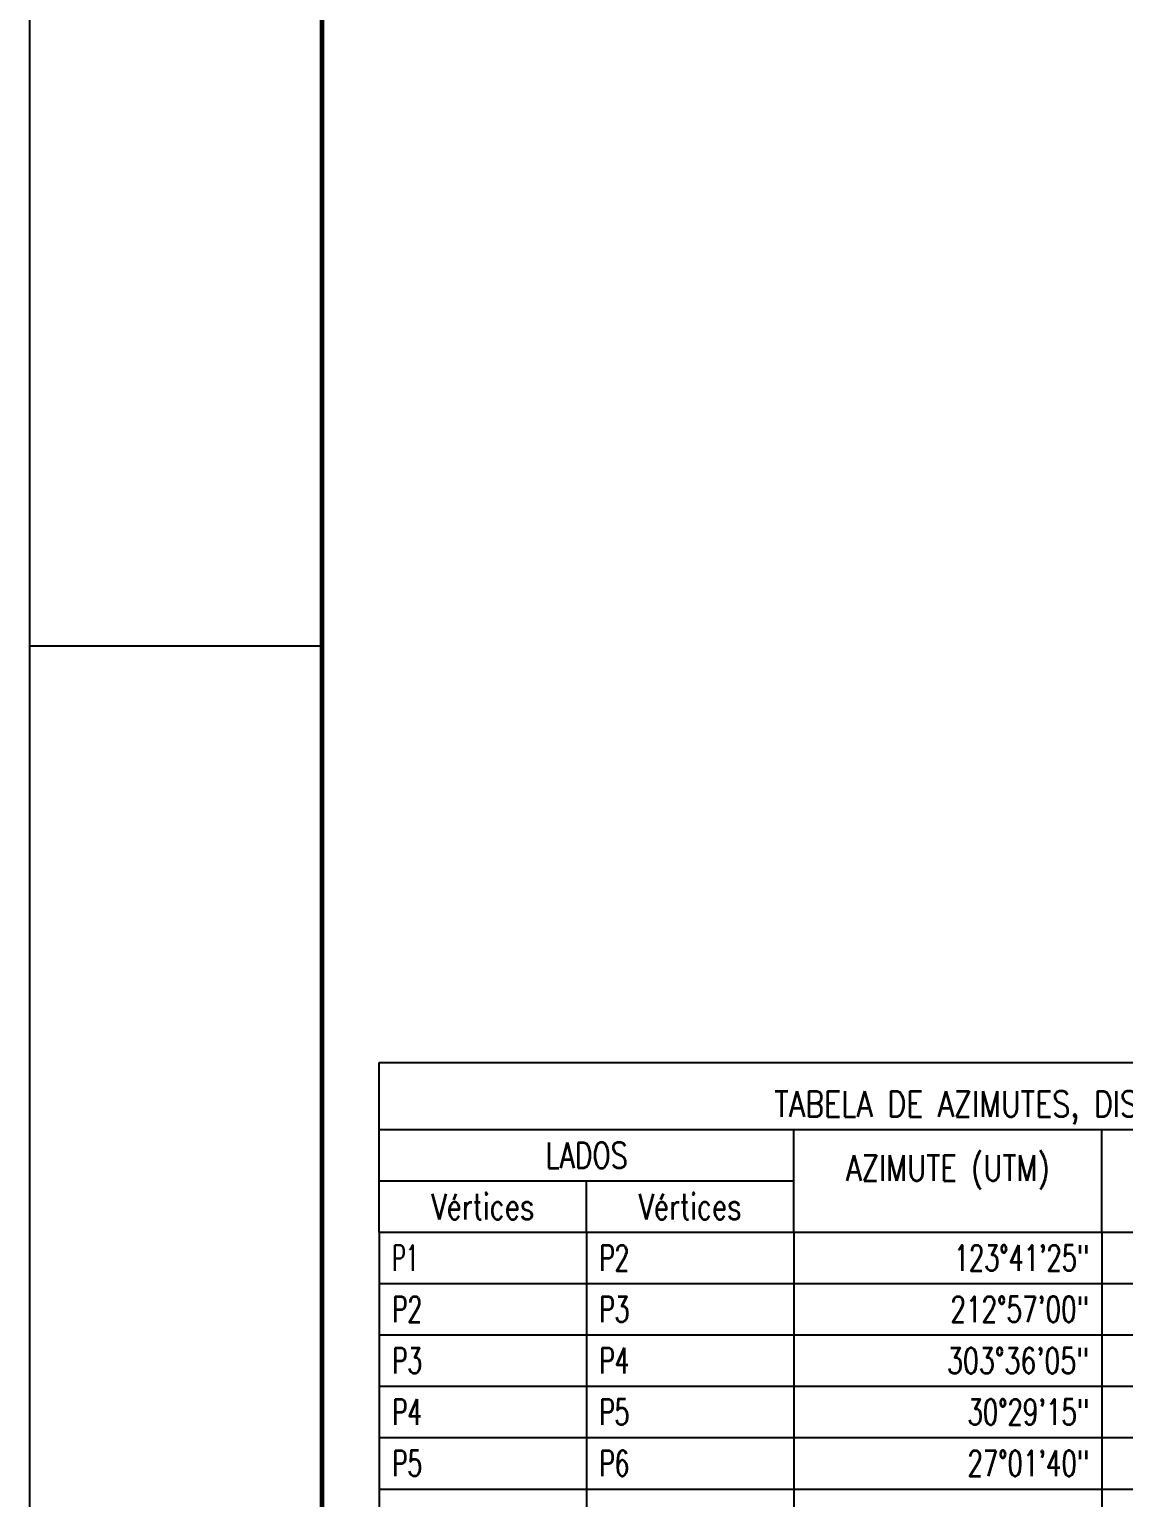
# Model space of a CAD drawing. Header units: millimetres. Extents: x 213327 to 525909, y -6334 to 157033.
# Drawn here: x 213327 to 232025, y 36172 to 61273 of the extents above; entities that cross this region are included whole.
import ezdxf
from ezdxf.enums import TextEntityAlignment as Align

# ---------------------------------------------------------------- set-up
doc = ezdxf.new("R2010")
doc.units = ezdxf.units.MM
doc.linetypes.add('CONTINUO', pattern=[0])
doc.layers.add('Arq-texto', color=2, linetype='Continuous')
doc.layers.add('Arq_formato', color=7, linetype='Continuous')
doc.styles.add('SIMPLEX', font='simplex', dxfattribs={"height": 0.2})

msp = doc.modelspace()

# ---------------------------------------------------------------- linework, layer by layer
at = {"layer": 'Arq-texto', "color": 7, "linetype": 'CONTINUO'}
for points in [[(219305.41, 43612.53, 1273.36), (245174, 43612.53, 1273.36)], [(219305.41, 40708.93, 1971.29), (219305.41, 43612.53, 1273.36)], [(219305.41, 42464.72, 1971.29), (245174, 42464.72, 1971.29)], [(226387.08, 40708.93, 1971.29), (226387.08, 42464.72, 1971.29)], [(231654.44, 40708.93, 1971.29), (231654.44, 42464.72, 1971.29)], [(219305.41, 41586.83, 1971.29), (226387.08, 41586.83, 1971.29)], [(222846.24, 40708.93, 1971.29), (222846.24, 41586.83, 1971.29)], [(219305.41, 40708.93, 1971.29), (245174, 40708.93, 1971.29)], [(219305.41, 40708.93, 1971.29), (245174, 40708.93, 1971.29)], [(219305.41, 40708.93, 1971.29), (219305.41, 24028.96, 1971.29)], [(222846.24, 40708.93, 1971.29), (222846.24, 24028.96, 1971.29)], [(226387.08, 40708.93, 1971.29), (226387.08, 24028.96, 1971.29)], [(231654.44, 40708.93, 1971.29), (231654.44, 24028.96, 1971.29)], [(219305.41, 39831.04, 1971.29), (245174, 39831.04, 1971.29)], [(219305.41, 38953.15, 1971.29), (245174, 38953.15, 1971.29)], [(219305.41, 38075.25, 1971.29), (245174, 38075.25, 1971.29)], [(219305.41, 37197.36, 1971.29), (245174, 37197.36, 1971.29)], [(219305.41, 36319.47, 1971.29), (245174, 36319.47, 1971.29)]]:
    msp.add_polyline3d(points, dxfattribs=at)
at = {"layer": 'Arq_formato', "linetype": 'Continuous'}
for p, q in [((213326.81, 121029.06), (213326.81, 21029.06)), ((218326.81, 50729.05), (213326.81, 50729.05))]:
    msp.add_line(p, q, dxfattribs=at)
at = {"layer": 'Arq_formato', "linetype": 'Continuous', "const_width": 80}
msp.add_lwpolyline([(411326.81, 119029.06), (218326.81, 119029.06), (218326.81, 23029.06), (411326.81, 23029.06), (411326.81, 119029.06)], dxfattribs=at)

# ---------------------------------------------------------------- texts
at = {"layer": 'Arq-texto', "color": 7, "style": 'SIMPLEX'}
for s, height, width, p, p2 in [('TABELA DE AZIMUTES, DISTÂNCIAS E COORDENADAS', 438.9466, 0.699999, (226057.88, 42684.19, 1971.29), (238421.52, 42684.19, 1971.29)), ('LADOS', 438.947, 0.699988, (222143.94, 41806.3, 1971.29), (223548.55, 41806.3, 1971.29)), ('AZIMUTE (UTM)', 438.9466, 0.702949, (227279.62, 41586.83, 1971.29), (230761.9, 41586.83, 1971.29)), ('Vértices', 438.947, 0.700355, (220197.94, 40928.41, 1971.29), (221953.71, 40928.41, 1971.29)), ('Vértices', 438.947, 0.700355, (223738.78, 40928.41, 1971.29), (225494.54, 40928.41, 1971.29)), ('P1', 438.947, 0.83357, (219524.88, 40050.51, 1971.29), (219978.44, 40050.51, 1971.29)), ('P2', 438.947, 0.699968, (223065.72, 40050.51, 1971.29), (223577.8, 40050.51, 1971.29)), ('123%%d41\'25"', 438.9466, 0.704031, (229123.2, 40050.51, 1971.29), (231434.97, 40050.51, 1971.29)), ('P2', 438.947, 0.699968, (219524.88, 39172.62, 1971.29), (220036.96, 39172.62, 1971.29)), ('P3', 438.947, 0.699968, (223065.72, 39172.62, 1971.29), (223577.8, 39172.62, 1971.29)), ('212%%d57\'00"', 438.9466, 0.703931, (229064.68, 39172.62, 1971.29), (231434.97, 39172.62, 1971.29)), ('P3', 438.947, 0.699968, (219524.88, 38294.73, 1971.29), (220036.96, 38294.73, 1971.29)), ('P4', 438.947, 0.678757, (223065.72, 38294.73, 1971.29), (223577.8, 38294.73, 1971.29)), ('303%%d36\'05"', 438.9466, 0.703836, (229006.15, 38294.73, 1971.29), (231434.97, 38294.73, 1971.29)), ('P4', 438.947, 0.678757, (219524.88, 37416.83, 1971.29), (220036.96, 37416.83, 1971.29)), ('P5', 438.947, 0.699968, (223065.72, 37416.83, 1971.29), (223577.8, 37416.83, 1971.29)), ('30%%d29\'15"', 438.9466, 0.704488, (229357.31, 37416.83, 1971.29), (231434.97, 37416.83, 1971.29)), ('P5', 438.947, 0.699968, (219524.88, 36538.94, 1971.29), (220036.96, 36538.94, 1971.29)), ('P6', 438.947, 0.722548, (223065.72, 36538.94, 1971.29), (223577.8, 36538.94, 1971.29)), ('27%%d01\'40"', 438.9466, 0.704488, (229357.31, 36538.94, 1971.29), (231434.97, 36538.94, 1971.29))]:
    msp.add_text(s, height=height, dxfattribs=dict(at, width=width)).set_placement(p, p2, align=Align.FIT)

doc.saveas('drawing.dxf')
